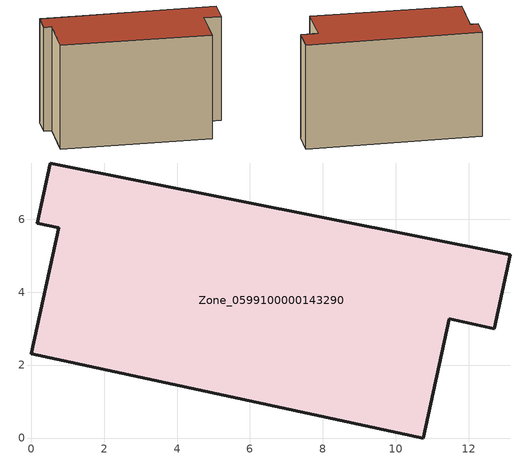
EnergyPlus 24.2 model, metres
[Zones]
Zone_0599100000143290
 floor ground (C_G): 11.46,3.27 10.75,0 0,2.31 0.75,5.77 0.17,5.89 0.53,7.54 13.14,5.03 12.7,3 z0
 wall outside (C_F): 0.75,5.77 0,2.31 10.75,0 11.46,3.27 12.7,3 13.14,5.03 0.53,7.54 0.17,5.89 0.75,5.77 z0:7.99
 roof outside (C_R): 11.46,3.27 12.7,3 13.14,5.03 0.53,7.54 0.17,5.89 0.75,5.77 0,2.31 10.75,0 z7.99
[BUILDING]
Pand.0599100000143290: North Axis=0; Terrain=City; Loads Convergence Tolerance Value=0.04; Temperature Convergence Tolerance Value=0.4; Solar Distribution=FullExterior; Maximum Number of Warmup Days=25; Minimum Number of Warmup Days=1
[Site:Location]
Rotterdam.The.Hague.AP_ZH_NLD Design_Conditions: Latitude=51.96; Longitude=4.45; Time Zone=1; Elevation=-4.5
[SITE:GROUNDTEMPERATURE:BUILDINGSURFACE]
18, 18, 18, 18, 18, 18, 18, 18, 18, 18, 18, 18
[MATERIAL] Thermal Absorptance=0.9; Solar Absorptance=0.7; Visible Absorptance=0.7
Name | Roughness | Thickness | Conductivity | Density | Specific Heat
G.TI.1975-1991 | MediumSmooth | 0.15 | 0.288461 | 540 | 1210
F.TI.1975-1991 | Rough | 0.3 | 0.230769 | 1920 | 840
R.TI.1975-1991 | MediumRough | 0.2 | 0.153846 | 1500 | 1000
[CONSTRUCTION]
C_G: G.TI.1975-1991
C_F: F.TI.1975-1991
C_R: R.TI.1975-1991
[ZONE]
Zone_0599100000143290: Type=1; Multiplier=1; Ceiling Height=Autocalculate; Volume=Autocalculate; Floor Area=autocalculate; Part of Total Floor Area=Yes
[ZONEINFILTRATION:DESIGNFLOWRATE]
Infil_Zone_0599100000143290: Zone or ZoneList or Space or SpaceList=Zone_0599100000143290; Schedule=AlwaysOn; Design Flow Rate Calculation Method=Flow/Area; Flow Rate per Floor Area=0.003; Constant Term Coefficient=1; Temperature Term Coefficient=0; Velocity Term Coefficient=0; Velocity Squared Term Coefficient=0
[HVACTEMPLATE:ZONE:IDEALLOADSAIRSYSTEM]
Zone_0599100000143290: Maximum Heating Supply Air Temperature=50; Minimum Cooling Supply Air Temperature=13; Maximum Heating Supply Air Humidity Ratio=0.0156; Minimum Cooling Supply Air Humidity Ratio=0.0077; Heating Limit=NoLimit; Cooling Limit=NoLimit; Dehumidification Control Type=ConstantSensibleHeatRatio; Cooling Sensible Heat Ratio=0.7; Dehumidification Setpoint=60; Humidification Control Type=None; Humidification Setpoint=30; Outdoor Air Method=None; Outdoor Air Flow Rate per Person=0.00944; Outdoor Air Flow Rate per Zone Floor Area=0; Outdoor Air Flow Rate per Zone=0; Demand Controlled Ventilation Type=None; Outdoor Air Economizer Type=NoEconomizer; Heat Recovery Type=None; Sensible Heat Recovery Effectiveness=0.7; Latent Heat Recovery Effectiveness=0.65
[ZONECONTROL:THERMOSTAT]
ThermostatControl_Zone_0599100000143290: Zone or ZoneList=Zone_0599100000143290; Control Type Schedule=DualSetpointControlType; Control 1=Thermostat_Zone_0599100000143290; Temperature Difference Between Cutout And Setpoint=0
[THERMOSTATSETPOINT:DUALSETPOINT]
Thermostat_Zone_0599100000143290: Heating Setpoint Temperature Schedule=HeatingSetpoint_Zone_0599100000143290; Cooling Setpoint Temperature Schedule=CoolingSetpoint_Zone_0599100000143290
[SCHEDULE:COMPACT]
HeatingSetpoint_Zone_0599100000143290: Through: 12/31, For: AllDays, Until: 24:00, 21
CoolingSetpoint_Zone_0599100000143290: Through: 12/31, For: AllDays, Until: 24:00, 24
DualSetpointControlType: Through: 12/31, For: AllDays, Until: 24:00, 4
AlwaysOn: Through: 12/31, For: AllDays, Until: 24:00, 1
